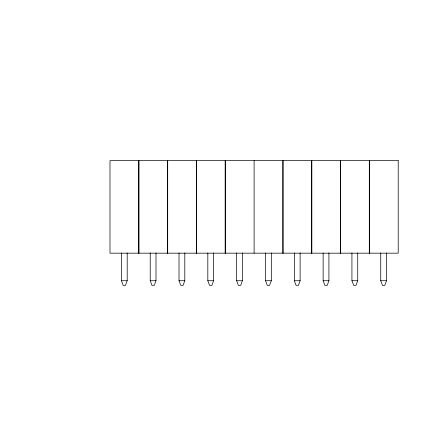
<?xml version="1.0" encoding="UTF-8"?>
<svg xmlns="http://www.w3.org/2000/svg" width="446" height="446" viewBox="0 0 446 446"><rect width="100%" height="100%" fill="white"/><g stroke="black" fill="none" stroke-linecap="round" stroke-linejoin="round"><path stroke-width="0.67" d="M127.199 252.966L127.199 280.724L125.465 285.351L123.152 285.351L121.418 280.724L121.418 252.966M156 252.966L156 280.724L154.266 285.351L151.952 285.351L150.218 280.724L150.218 252.966M184.8 252.966L184.8 280.724L183.066 285.351L180.753 285.351L179.019 280.724L179.019 252.966M213.601 252.966L213.601 280.724L211.867 285.351L209.553 285.351L207.819 280.724L207.819 252.966M242.401 252.966L242.401 280.724L240.667 285.351L238.354 285.351L236.62 280.724L236.62 252.966M271.319 252.966L271.319 280.724L269.585 285.351L267.271 285.351L265.532 280.724L265.532 252.966M300.119 252.966L300.119 280.724L298.385 285.351L296.072 285.351L294.332 280.724L294.332 252.966M328.919 252.966L328.919 280.724L327.186 285.351L324.872 285.351L323.133 280.724L323.133 252.966M357.72 252.966L357.72 280.724L355.986 285.351L353.672 285.351L351.933 280.724L351.933 252.966M386.52 252.966L386.52 280.724L384.787 285.351L382.473 285.351L380.739 280.724L380.739 252.966M121.418 280.724L127.199 280.724M150.218 280.724L156 280.724M179.019 280.724L184.8 280.724M207.819 280.724L213.601 280.724M236.62 280.724L242.401 280.724M265.532 280.724L271.319 280.724M294.332 280.724L300.119 280.724M323.133 280.724L328.919 280.724M351.933 280.724L357.72 280.724M380.739 280.724L386.52 280.724M369.416 160.649L369.416 253.172M369.305 160.649L369.305 253.172M340.616 160.649L340.616 253.172M340.504 160.649L340.504 253.172M311.815 160.649L311.815 253.172M311.704 160.649L311.704 253.172M283.015 160.649L283.015 253.172M282.903 160.649L282.903 253.172M254.103 160.649L254.103 253.172M225.302 160.649L225.302 253.172M225.191 160.649L225.191 253.172M196.502 160.649L196.502 253.172M196.391 160.649L196.391 253.172M167.702 160.649L167.702 253.172M167.59 160.649L167.59 253.172M138.901 160.649L138.901 253.172M138.79 160.649L138.79 253.172M398.217 160.649L109.989 160.649L109.989 253.172L398.217 253.172L398.217 160.649"/></g></svg>
